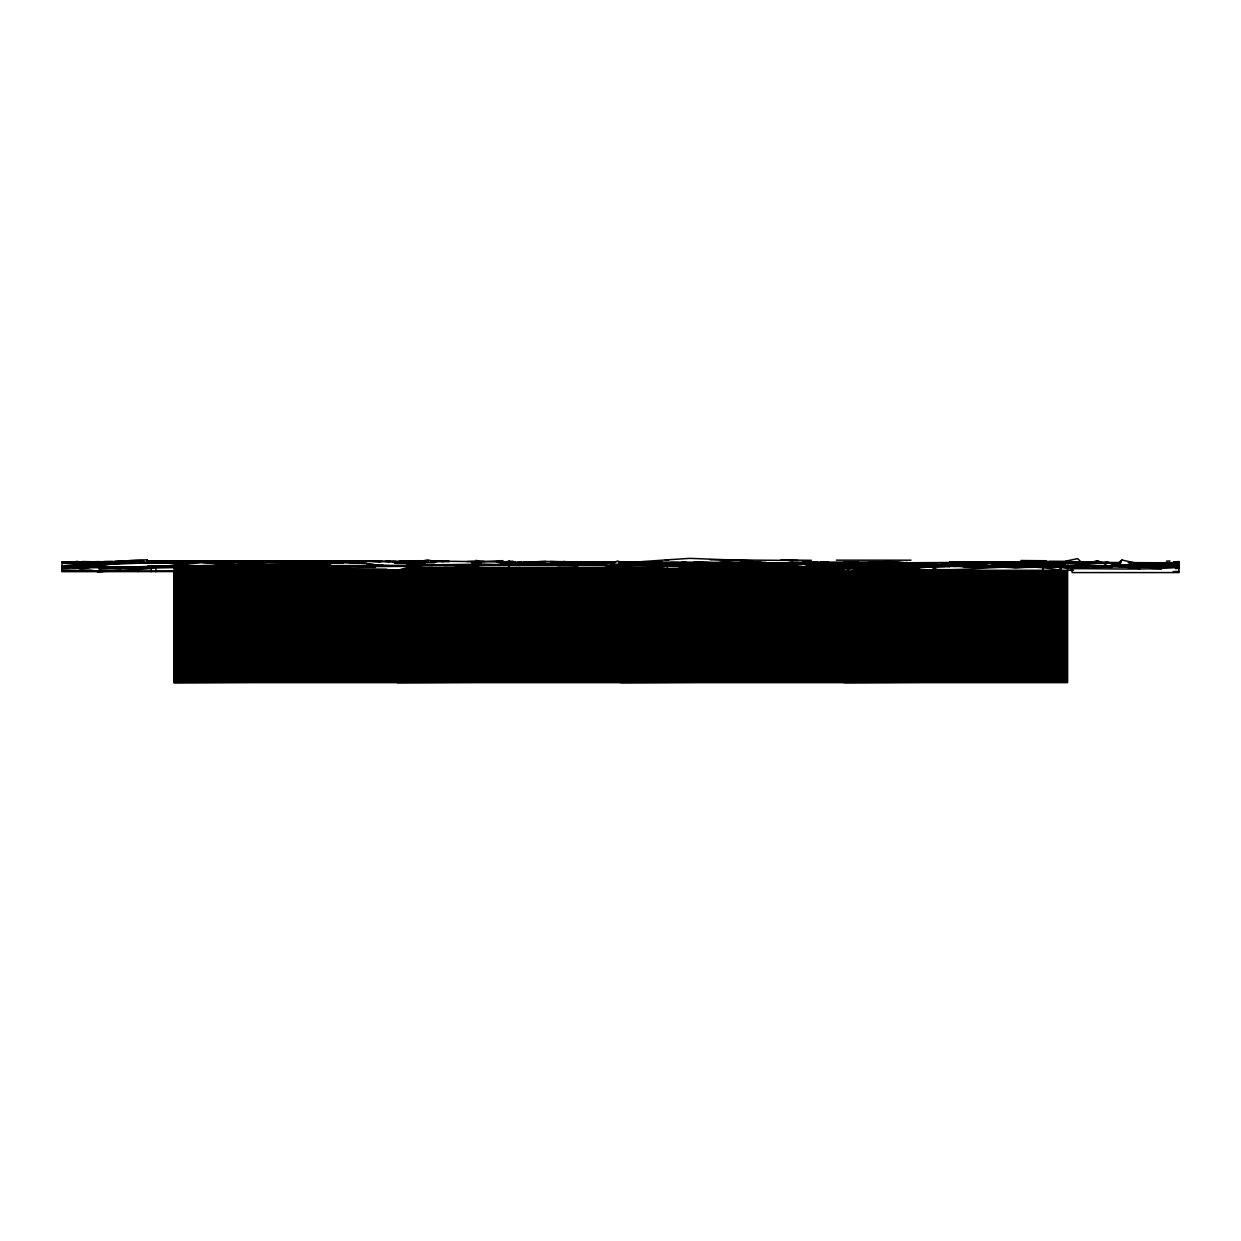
<?xml version="1.0" encoding="UTF-8"?>
<svg xmlns="http://www.w3.org/2000/svg" width="1241" height="1241" viewBox="0 0 1241 1241"><rect width="100%" height="100%" fill="white"/><g stroke="black" fill="none" stroke-linecap="round" stroke-linejoin="round"><path stroke-width="1.5" d="M149.277 561.925L195.085 562.561L161.64 566.516M935.249 570.302L935.792 569.479C977.427 570.922 1019.621 562.251 1060.853 570.302L1060.993 567.153M1014.13 566.299L1014.207 564.857L1029.053 564.5L1067.725 565.291M1042.967 570.302L1042.967 567.246L1051.049 565.772L1065.352 564.81L1064.514 566.02L1061.024 565.803L1081.206 565.415M285.973 561.366L286.485 561.413M1132.94 564.608L1111.502 565.725M139.457 562.514L195.008 562.561L147.617 562.871L147.167 560.001C120.563 558.683 95.805 568.983 69.232 566.672L153.775 567.153M1054.959 565.71L1065.274 565.353M496.09 561.584L499.782 561.382L500.495 562.669L500.775 561.615L503.132 562.018L497.331 562.018M500.495 562.669L500.821 561.615L497.703 561.615M1178.95 561.77L1173.831 561.909L1178.95 561.537L1178.95 572.582L1072.24 572.582L1071.417 568.704L1054.183 566.625L1006.606 566.392M1074.582 566.377L1086.232 566.548M1111.812 565.477L1140.882 565.26M605.763 566.129L617.134 564.205L662.368 565.353A226.762 183.094 -90 0 0 656.923 565.074L635.128 565.105A113.133 91.338 -90 0 0 629.683 565.105L609.812 565.555L609.765 567.509M113.257 562.002L124.891 562.39L95.557 562.126L124.519 561.785L106.214 562.126M899.787 566.485L899.446 565.88C900.78 565.617 912.771 564.934 917.968 566.129M862.914 564.903L865.97 565.167L862.557 565.074L866.59 563.631L865.97 565.167L850.24 565.275M158.01 561.863L149.339 561.754L170.219 561.273M206.844 561.459L202.345 561.444L221.162 561.568M961.046 562.716L1018.799 561.754L1026.167 562.731M1079.298 566.129C1066.764 565.818 1089.21 565.818 1086.046 565.275M955.679 566.501L956.346 565.213L953.321 566.423L970.198 566.299L964.738 566.299M413.967 568.502L415.859 565.446M1066.329 566.439L1069.23 565.462L1066.329 566.439L992.319 566.703L1065.135 565.57M450.467 565.275L460.349 565.307M413.424 568.161L415.533 565.244L469.191 565.058L416.355 565.353M1127.371 566.548L1141.487 564.702L1145.598 565.027L1144.543 564.717L1143.38 566.222L1145.598 565.027L1164.042 565.462L1178.95 564.329M175.198 571.558L62.05 571.667L62.05 561.909L124.814 562.654M209.202 561.832L208.317 561.909M478.421 565.57L439.097 565.322M200.499 566.563L251.97 564.112L312.685 566.501L314.051 564.826L336.916 562.747M1119.599 562.623L1121.988 560.048L1138.354 563.585M415.115 567.292L417.41 564.888M284.267 561.723L292.162 561.568M156.242 561.444L164.65 561.335L156.831 560.839M879.807 568.564L877.061 571.108L871.911 569.03M264.752 561.553L147.57 562.7M187.903 561.723L168.667 561.77L179.604 561.149M916.742 567.602L920.915 566.765L908.769 568.114L877.604 567.773L888.261 566.858M1116.233 564.934L1121.988 560.048M316.393 569.076L399.369 569.774C410.678 566.966 420.358 564.376 432.535 565.539M846.207 571.372L850.38 568.068M950.187 562.126L1014.471 561.925L1021.343 562.778M485.805 564.748L475.536 565.182L550.554 565.275M92.78 566.548L62.05 566.656L88.468 566.842L83.876 567.447M920.419 567.463L916.184 567.649M916.525 567.618L917.332 567.09M147.276 562.111L195.008 562.018M116.902 562.189L124.891 562.157M1133.653 563.181L1173.365 563.026M498.06 562.623L568.549 563.848L535.74 563.43L564.221 565.307M516.442 562.669L518.505 562.468L497.501 562.344M582.122 563.119L585.116 562.126L615.753 562.437M798.956 568.362L793.449 568.269L791.665 569.293L788.035 567.649L783.629 567.664M896.545 568.006L899.585 566.268M712.675 567.851L735.541 567.975L701.475 568.657M174.624 566.656L176.486 565.617L259.245 566.501M1055.176 562.468L1058.201 562.235L1013.819 562.189M617.072 565.927L617.909 566.237L610.588 565.927L617.134 567.509L606.368 566.299M1065.352 564.81L1061.443 565.477M1094.066 566.548L1106.615 565.431L1093.833 566.594M1060.093 562.235L1094.36 562.778A78.167 76.353 -90 0 0 1101.062 562.98L1107.996 562.747L1104.35 562.995M1178.857 562.669L1133.56 562.793M743.809 567.664L692.695 566.858L705.54 568.207L749.486 567.556M415.564 567.726L420.373 565.4M555.022 564.655L560.885 564.236L548.057 565.275M618.313 562.623L709.325 562.468L713.156 564.236L717.701 564.298L724.527 562.313L777.952 564.655L882.878 563.709M723.394 562.313L713.156 564.236M681.557 565.012L691.563 565.322M955.182 562.39L970.958 562.157M784.638 567.137C733.509 567.602 682.302 566.594 631.142 565.539L614.357 565.958M639.751 565.027L634.167 564.345M62.174 562.033L142.653 561.351M1054.4 562.685L1058.387 562.685L725.69 562.918L717.701 564.298M1152.734 562.747L1150.609 562.747L1178.562 563.15M1127.511 565.586L1130.535 565.12L1129.636 565.26M411.376 561.599L420.342 560.653L428.378 561.521L416.914 561.553M900.392 566.485L902.859 565.508M95.945 566.703L101.328 564.593L104.322 565.384L95.945 566.703L109.922 564.298L147.617 562.871M850.861 571.791L861.083 567.835M163.129 561.351L164.65 560.761M478.018 565.679L456.797 566.377L475.877 565.772M1162.352 564.515L1177.29 562.825L1159.606 563.492L1157.9 564.453L1178.95 562.39L1175.568 562.716M124.922 561.925L108.169 562.328L120.393 562.313L110.79 562.84L113.04 562.189M669.132 565.446L665.626 564.702L676.5 565.12M1150.64 564.469L1134.6 564.81L1139.176 564.003L1150.64 564.469L1122.391 565.275L1178.95 564.779L1123.152 565.275M391.225 561.661L396.251 561.475M407.637 562.033L403.387 562.235L419.303 561.553M1018.225 562.421L1019.249 562.033L899.508 562.809M388.914 561.77L390.388 561.242L384.834 561.521M1178.95 565.493L1127.03 565.322L1178.95 565.151M399.649 562.22L409.918 561.351M113.567 562.918L123.898 561.894M995.794 562.22L998.881 562.266M1090.156 562.887L1096.873 560.684L1104.025 563.042M339.041 562.685L364.792 563.43L353.902 561.211A40.689 23.827 -90 0 0 349.822 560.746L340.344 562.638L332.51 562.716L327.298 564.5L319.464 564.469M612.868 562.592L617.661 561.041L626.938 563.895L764.859 565.725M148.02 562.157L188.027 561.832M1108.865 562.375L1097.013 562.731L1118.157 563.135M1046.597 566.501L1178.95 566.408L1133.669 566.796L1139.843 568.719C1111.812 564.593 1082.664 567.913 1054.183 566.625M582.712 562.778L589.894 562.421M1135.236 565.353L1139.859 564.655M638.929 562.871L640.713 562.887M109.286 563.29L62.05 565.787L135.595 562.716M112.481 562.359L62.05 561.909M819.432 566.749L826.537 566.485L822.985 566.346M1009.259 566.439L1031.054 565.679L919.41 565.4L919.41 566.579L917.657 566.703L947.503 565.679M232.641 561.553L176.455 561.366L182.722 561.196M926.003 564.422L934.457 564.981L924.824 564.608M609.083 566.129L611.348 565.508L614.062 566.703M213.25 561.863L223.799 561.568M251.876 561.677L265.047 561.521L261.835 561.553M159.127 567.137L163.75 565.974L167.054 567.215L383.066 565.353L371.447 565.322M707.277 568.518L776.168 567.664M153.729 561.273L154.985 561.397M1047.42 565.632L1059.923 565.586L1007.087 565.974L1055.688 565.508L1043.495 566.175M971.594 562.064L974.154 562.064M410.352 561.77L398.237 561.847M1178.423 567.463L1178.95 567.339C1143.008 570.208 1107.313 568.456 1071.417 568.704M866.032 564.003L866.59 565.462L874.921 563.585L866.032 564.003L866.032 568.936L883.918 570.302L1073.527 570.302M399.354 561.816L417.86 560.699M121.091 562.359L123.216 561.878M326.274 565.57L328.974 565.307L280.187 564.841L312.685 566.501M559.644 563.538L552.664 563.693L590.483 562.576M671.428 564.671L670.993 564.608M1014.471 561.925L1013.199 562.157M1032.031 566.33L1059.209 566.548M62.298 562.778L108.929 562.84L74.057 562.98M991.761 565.508L1039.198 565.989L919.41 565.4M1065.833 561.118L1077.653 558.621L1080.291 561.18M192.82 561.599L226.172 561.444M176.486 565.617L139.147 567.261M185.561 566.548L196.838 566.485M380.987 565.555L458.146 565.229L454.795 565.275M700.529 566.951L697.938 566.997M430.596 561.506L441.331 561.258M961.759 563.197L989.325 562.157L1047.388 562.483M671.365 564.826L679.882 566.656L679.882 565.834L674.871 564.826L667.363 564.624L610.588 565.927M862.557 565.074L864.651 564.671L851.466 565.307M1078.693 566.098L1061.8 566.33M335.117 563.181L337.738 562.825M405.078 561.661L417.348 560.761L405.357 561.677M980.157 562.809L1001.006 561.832L1077.405 562.592M560.792 562.173L564.5 561.506L570.162 562.778M681.557 566.548L709.387 568.564M717.779 568.58L724.077 568.021L713.575 568.331M1154.642 565.213L1156.271 564.919M149.975 561.521L151.852 561.196M208.426 561.553L164.386 561.366M489.823 565.26L493.577 565.012M982.5 562.235L984.423 562.064M413.206 561.258L417.348 560.839L416.511 560.916M967.406 565.12L1002.65 566.005M1024.414 562.421L1023.577 562.514M1106.15 566.005L1109.19 565.912M1134.6 564.81L1139.176 564.003M148.237 562.576L158.926 562.157M459.418 565.834L457.526 566.144L488.799 565.167L485.045 564.857M910.382 568.145L912.957 567.711L908.769 568.114M155.606 561.568L158.119 561.149M1088.729 567.09L1058.216 567.044M863.271 566.78L864.093 566.641L858.881 566.672L860.665 566.548M1161.219 565.663L1164.803 565.12M354.399 562.685L349.109 560.73C304.991 569.417 259.772 562.204 215.282 565.679L213.421 566.501L223.085 566.067L182.287 566.501M608.897 566.098L606.399 566.098M412.586 566.02L303.006 565.384L155.839 567.944C124.658 571.356 93.37 571.372 62.05 569.774M1136.291 564.562L1132.087 565.213L1139.486 564.826M678.827 566.33L683.527 567.711L674.871 564.826M400.874 561.909L410.957 562.018L394.266 562.002M1178.95 566.253L1133.669 566.796L1177.864 566.361L1171.178 567.199M886.586 561.971L792.596 562.235L782.047 563.305M962.613 562.126L958.936 561.754M1002.588 562.266L1017.573 562.39L1009.228 562.266M271.034 561.506L213.7 561.584L220.541 561.444M457.572 565.322L459.294 565.369L458.456 565.322M599.356 565.26L569.914 563.895L615.055 562.669M656.148 565.151L655.232 565.167L666.557 564.671M684.458 562.793L683.807 562.871M848.58 566.532L841.041 566.703L871.709 566.579L842.918 566.703M949.055 566.501L949.97 566.485L945.332 566.33L955.415 566.191L916.882 566.067M1048.769 566.796L1055.502 566.858L1050.382 566.579M359.937 562.98L349.481 562.716M801.577 566.656L788.919 567.059M1048.443 566.299L1057.565 565.865M122.239 568.285L98.784 568.75L149.913 567.897L90.376 567.587L83.256 568.533L62.05 567.509M215.732 561.258L166.294 561.366A112.062 107.548 -90 0 0 159.841 561.242L151.247 561.506M165.487 566.485L202.299 562.592L265.186 562.716M472.526 562.669L481.399 562.669M871.415 564.95L924.359 563.988L959.743 566.237M713.327 565.275L726.466 565.989L717.003 566.005M904.1 565.369L909.048 565.182M312.049 567.726L354.088 566.61L375.077 567.401M1026.974 565.943L1033.706 565.974M320.038 564.515L341.989 561.785M476.885 565.26L484.533 564.608M500.542 562.282C504.048 561.723 528.511 560.948 498.851 561.909M62.05 562.297L64.703 562.22M469.191 565.058L460.628 565.322M986.983 562.22L993.312 562.282L992.071 562.126M418.698 560.854L428.378 561.521L420.87 561.273L427.602 559.924L435.529 561.568M899.927 563.647L933.123 564.298L933.123 570.302M77.19 561.475L64.299 562.98L78.059 561.553L65.106 562.98M285.135 561.615L321.109 561.553M934.132 565.074L988.984 562.235M210.722 561.584L213.576 561.258L211.435 561.397M226.483 561.165L241.53 561.056L237.233 560.994M471.627 562.669L474.962 562.282M1164.43 565.508L1162.662 565.71L1174.948 564.624L1166.168 565.307M221.472 561.615L244.136 561.553M620.097 562.313L699.49 562.592L660.817 562.638M1103.296 562.933L1118.886 562.887M148.765 561.925L147.276 562.421L148.765 562.157L147.167 560.001L147.26 562.53M693.223 565.275L683.62 565.213L684.551 565.213M728.576 568.331L729.786 568.207M890.045 566.392L895.676 566.067C858.152 569.417 813.491 566.439 772.429 567.726L749.657 567.556M97.093 562.421L90.857 562.53L104.88 561.956L97.279 562.095M153.915 566.036L147.152 566.532L159.562 566.454M166.883 561.444L168.76 561.242M212.971 561.568L222.403 561.351L217.035 561.568M1138.214 565.322C1136.523 562.809 1130.225 567.82 1118.358 565.275M338.188 562.747L340.732 562.623L336.42 562.933M521.499 562.018L517.683 562.359L545.993 561.444L613.768 562.359M859.951 565.198L863.705 564.81L854.149 565.26M1106.615 566.842L1092.282 567.028L1111.983 567.339M185.638 560.839L174.888 561.242M245.097 561.878L243.67 561.149L293.109 561.521A223.985 214.972 -90 0 1 297.406 561.553M422.607 561.49L427.307 561.01L363.566 561.553M923.754 566.532L927.492 566.392L843.632 565.26A12.1 12.1 0 0 1 842.67 565.275L804.757 566.548L808.806 566.346L806.991 566.346M859.966 566.811L863.224 566.47M881.529 565.26L882.398 565.167M833.021 567.602L737.247 568.114M1008.173 562.313L1010.639 562.064M1006.978 566.47L1010.608 566.641L1005.163 566.579M375.17 561.521L382.771 561.444M466.368 566.036L463.11 566.346L478.731 565.88M590.359 565.229L596.719 565.167L590.359 565.229L593.12 565.151M874.796 565.229L880.458 564.671L872.904 565.244M1015.929 566.129L1033.893 564.391L1064.576 565.244M786.267 562.84L792.596 562.235M781.954 567.928L799.747 566.858M310.297 561.413L301.718 561.553L360.79 561.599M574.614 565.353L600.675 564.624M857.95 566.02L852.04 566.501M1146.42 565.307L1148.902 565.151M244.384 561.568L249.41 561.459M579.873 562.421L584.108 562.033M477.707 565.167L468.896 565.384L476.156 565.741M801.779 566.811L776.618 567.773M953.445 563.336L966.196 562.235L1026.416 562.375M961.558 566.392L974.278 566.299L970.462 566.454M1175.46 568.595L1178.95 568.347M944.494 564.035L964.8 562.359M1112.463 565.151L1106.119 566.16L1128.379 565.431M355.453 561.211L351.141 561.413L359.176 561.459L350.598 561.537M657.947 562.421L662.306 562.064L649.493 562.421M661.05 565.074L655.636 565.182M735.355 566.485L743.638 565.787L708.72 566.005M749.347 565.834L801.903 566.47M1061.071 565.57L1059.147 565.725L1060.853 570.302M1136.896 564.391L1141.487 564.003M184.987 566.47L194.573 565.617L197.598 566.439M886.601 565.679L892.806 565.182L802.151 566.873L818.052 566.098M114.715 561.444L123.309 561.196M155.358 562.266L156.769 562.157L150.595 562.266L157.498 562.39M481.415 562.22L475.737 562.669L481.291 562.375M976.279 562.638L1001.968 562.266M1111.176 565.477L1112.588 565.369M843.787 565.865L811.676 566.284M972.355 562.84L981.895 562.111M1000.091 566.237L994.398 566.392M1170.449 562.98L1173.071 562.778M399.633 561.646L402.813 561.413M402.813 561.615L398.919 561.909L408.646 561.754L399.726 561.987M461.931 566.129L461.047 566.191L463.855 566.284L453.648 565.291M742.661 562.235L693.719 562.421M901.509 567.959L904.441 567.742M1087.969 562.514L1088.822 562.483M603.173 562.514L607.407 562.328M776.323 568.176L753.783 567.851L780.822 567.789M893.396 565.477L909.762 564.655L912.616 564.903L904.379 565.105L914.943 566.222L913.857 566.222L930.362 565.369M974.821 566.206L995.934 566.377L991.047 565.508L994.739 565.182M1102.861 562.576L1107.872 562.359M1137.811 562.98L1142.092 562.825M168.14 561.304L171.258 561.041M572.07 565.26L575.483 564.919L551.966 564.314M638.665 561.847L669.116 559.691M785.305 567.835L788.035 567.649M90.702 562.421L98.21 561.909L78.09 562.592L83.457 562.778M62.05 568.037L69.636 567.509M572.721 563.259L588.358 562.189L581.998 562.189M611.658 562.359L614.466 562.157M233.479 561.506L235.402 561.553M510.516 561.568L500.061 562.328L515.667 562.157M810.559 567.044L792.347 567.447M1025.795 562.793L1023.329 562.871M1096.997 566.191L1144.512 565.71L1138.152 565.477M79.253 570.224L91.353 570.162L97.977 571.667L120.998 570.177M584.728 562.638L596.533 561.878M665.424 559.955L689.748 558.357L752.558 560.777M1049.622 562.669L1029.565 562.359M983.213 566.454L1002.325 566.082M545.993 561.444L526.944 561.971M503.644 565.291L516.442 565.105M509.058 565.26L518.195 564.965L431.651 565.229L465.235 565.307L467.671 565.431L470.215 567.494L477.056 567.059M594.703 562.282L590.468 562.235M765.123 565.772L782.9 565.71L682.178 565.275M741.87 567.944L749.797 567.556L737.387 568.114M978.404 562.561L982.639 562.282M194.232 561.072L196.388 560.948L181.357 561.072M245.811 561.149L267.311 561.304M246.959 561.553L254.421 561.149M333.953 561.366L338.235 561.242M921.939 565.943L924.809 565.772M919.41 566.579L982.003 566.036M954.282 565.974L932.922 564.298M218.695 561.366L239.637 561.506M341.802 561.553L366.266 561.568M515.465 565.275L519.203 565.353M983.818 566.067L920.202 566.656L945.689 565.524L920.202 566.656L1013.788 565.462L991.156 566.067L992.738 566.082L977.892 564.872L966.553 566.299L992.738 566.082M238.194 562.716L318.751 561.165L255.367 561.692L337.692 562.328M694.277 562.747L697.287 562.39M1016.953 562.002L1020.366 562.282M500.061 562.266L510.516 561.661L507.74 561.63M250.093 561.677L262.828 561.677L223.085 561.708M277.177 561.459L275.13 561.568L284.654 561.32M365.568 561.553L367.181 561.459M419.256 562.002L411.128 561.971L419.21 561.661M575.219 565.26L578.197 565.105L574.459 565.291M606.57 565.943L635.004 565.26M642.822 565.275L643.226 565.26M708.813 562.918L869.352 563.057L719.501 562.53L732.143 562.685M717.872 565.787L726.466 565.989L721.61 565.787M792.549 566.842L787.104 567.09L797.296 566.951L660.864 565.26L660.864 567.509L667.363 568.936L667.363 564.624L717.701 567.54M936.226 564.95L987.945 562.111L1001.782 562.84L933.154 565.058M1100.333 562.592L1076.35 562.468M509.058 564.934L494.182 565.012M645.289 562.514L647.399 562.39M655.419 565.26L672.405 564.36L677.245 565.213M751.084 562.313L740.567 562.39L779.937 563.305M705.291 565.307L727.04 565.912L715.39 565.182L720.742 565.787M879.636 565.818L921.908 564.919M1043.898 562.266L1118.622 562.778M1070.394 565.415L1082.168 564.624L1099.464 565.912M1178.748 563.119L1174.901 562.778M166.03 561.708L239.497 561.553M269.468 561.397L273.749 561.258M303.859 561.475L308.156 561.258M321.047 561.413L312.453 561.397M743.406 567.897L749.797 567.556M920.465 564.764L930.471 565.353M970.384 562.359L948.869 564.267M1042.58 561.925L1034.777 562.437L1044.317 562.359L1029.316 562.157M788.237 567.044L778.154 567.758M893.427 565.57L910.149 564.733L878.845 565.725L889.906 565.415M951.506 563.941L987.945 562.111L949.334 564.066M930.285 564.608L945.906 565.974L964.676 565.167L950.017 565.663C980.297 568.316 1011.477 565.989 1042.099 566.237M1158.598 563.274L1159.497 563.228M1155.96 564.95L1171.535 565.275M177.385 562.064L182.117 561.878L165.968 562.266L198.141 560.885L209.574 561.677L193.425 561.273L248.945 565.322M96.845 567.137L92.315 567.354L154.07 566.997L88.313 566.951M467.066 561.568L474.558 561.196M472.294 562.344L481.167 561.925M455.912 565.275L443.952 565.462M653.635 565.291L672.405 564.36L632.662 565.213M726.14 565.834L720.323 565.772M827.002 566.485L843.942 565.679M857.453 568.3L867.009 567.851L857.686 568.657L867.226 568.719M984.578 562.793L1074.551 562.592M93.494 562.064L72.521 562.793M825.513 565.663L808.201 566.377M827.421 566.501L844.609 565.71M1007.32 562.173L1009.569 562.421L986.626 562.157L994.475 562.189M912.088 567.695L794.131 567.975L809.008 566.827M1162.181 566.842L1142.341 566.734L1145.955 567.246M1023.127 562.592L1025.206 562.514L1017.527 562.173L1044.627 562.421M967.484 565.772L920.202 566.656L927.492 566.392M1106.817 566.191L992.319 566.036M1170.806 563.026L1172.311 562.949L1163.081 563.445M153.884 566.191L115.847 567.695L162.804 566.904M97.977 571.667L138.294 569.96L138.294 571.667M686.459 565.074L686.862 564.95M689.034 565.26L689.98 565.213L684.148 565.26M699.428 565.151L695.208 565.26M893.536 565.446L910.149 564.733L893.582 565.291M1010.143 562.266L1012.253 562.173M1059.923 565.586L1007.382 566.005M1081.687 565.275L1087.163 565.353M1166.447 561.149L1169.984 560.994M1092.98 565.787L1019.218 565.927M1128.891 566.548L1137.857 565.679L1112.541 565.105M208.364 561.909L212.878 561.723L202.779 561.894L213.018 561.878M481.973 561.521L502.977 560.668M995.204 565.632L1014.207 564.857M1030.325 566.392L1047.156 566.703M360.169 561.537L329.997 561.568L342.687 561.553M621.26 564.112L626.938 563.895M887.237 567.494L877.93 567.587M1040.687 566.377L1051.298 565.787L1015.634 567.804L1006.125 566.563M1160.769 563.243L1173.877 562.995L1173.893 561.754M260.579 561.708L261.882 561.754L223.085 562.157M372.517 566.175L378.086 565.958M381.809 565.818L404.737 565.601M614 562.126L600.923 562.623L614.45 562.623M696.728 562.282L721.114 563.15M799.095 566.951L809.954 566.997M978.373 565.772L956.578 565.772M1062.622 562.468L1101.884 562.995M217.873 561.273L224.326 561.056M619.476 565.617L665.905 564.236L670.481 565.648M710.302 567.742L683.869 566.982M801.748 566.982L752.868 567.54M815.616 566.501L844.469 565.493M973.518 562.22L979.925 562.173M961.263 562.235L989.325 562.157M1021.327 562.064L1019.419 562.126L1025.144 562.437L1017.992 561.832M1007.382 565.663L1013.788 565.462L979.196 566.346L1013.788 565.462L991.094 565.462M1141.115 563.042L1145.474 562.887L1133.545 562.995M124.736 562.468L62.05 562.499L125.388 562.39M151.65 561.584L281.304 561.444L277.565 561.537M398.687 561.599L417.24 562.018M695.472 565.275L698.916 565.167M777.952 564.655L805.75 563.724L844.469 564.422L888.882 561.413L922.42 564.112M826.382 568.021L838.125 567.851L777.409 567.09M893.086 567.09L898.872 566.982L887.904 566.501M1023.841 562.84L1025.144 562.793M232.92 561.041L222.186 560.901M329.563 561.521L339.057 561.211L275.921 561.553M320.969 561.537L334.481 561.553M562.933 561.615L577.763 562.375L550.228 561.521M891.457 566.237L885.795 566.423L887.206 566.47M91.927 562.793L70.939 562.638L84.341 562.406M97.822 562.002L105.516 561.77M618.902 562.452L639.72 561.847L647.942 562.793M796.164 566.703L799.762 566.594M859.997 566.687L863.798 566.579M963.373 566.749L970.633 566.532M278.294 561.568L328.849 561.925M433.652 561.475L444.495 561.351L433.652 561.475L436.816 561.553M951.133 565.787L920.202 566.656L963.854 565.927L956.097 565.865M975.364 566.33L945.906 565.974M1041.463 566.237L1042.874 566.268L1036.452 566.284M1058.216 567.416L1086.961 566.997M263.263 561.987L227.382 562.173L262.022 562.204M279.473 561.537L283.072 561.444L273.47 561.568M325.902 561.568L339.057 561.211L306.729 561.553M597.821 563.352L585.318 563.647M757.413 562.08L740.567 562.39L748.975 562.313M877.976 562.157L884.43 561.971M701.01 567.975L708.906 567.711M892.558 567.308L900.113 567.137M1038.748 566.067L1035.382 565.974M1043.79 566.594L1045.465 566.548M1080.57 565.275L1085.503 565.275M117.879 561.537L121.556 561.444L114.591 561.568M149.401 566.532L162.959 566.191M167.473 566.842L157.142 567.106L167.054 567.215M342.857 562.235L170.451 566.33M472.2 562.002L481.632 561.77M616.467 565.555L634.88 565.074M682.007 566.656L685.653 566.579M692.385 566.687L701.429 567.028L673.956 566.113M726.745 566.47L730.375 566.485M723.131 567.463L726.745 567.385M957.912 565.943L933.651 564.546M377.714 561.475L394.359 561.553M399.354 561.925L410.337 562.002M632.957 565.012L660.584 564.702M1092.514 562.421L1074.628 562.328M125.496 562.033L77.407 561.816M148.082 561.537L182.474 561.553M441.486 561.537L449.769 561.521M297.08 565.275L329.92 565.12M531.164 561.909L523.842 562.033M655.264 565.275L672.157 564.919M905.868 565.12L898.887 565.617M1090.979 562.561L1111.983 562.685M173.182 562.018L175.353 561.971L172.468 562.002M197.024 561.444L203.524 561.521M275.673 561.553L281.304 561.444L273.656 561.537M317.2 569.697L399.369 569.774M606.368 567.509L606.368 564.981L598.348 565.151L611.348 565.508M990.83 562.126L998.26 562.189M1013.788 565.462L996.539 565.462M1134.817 564.5L1140.231 564.391M319.697 561.568L339.057 561.211M201.569 566.33L225.831 565.865M609.812 565.555L644.219 564.95M892.481 563.523L911.685 563.15L913.267 564.159M981.46 566.237L1001.72 565.943M1178.112 565.71L1178.95 565.694M64.765 562.483L144.173 561.366M273.827 561.553L281.304 561.444M354.088 561.553L359.176 561.459M357.315 562.685L352.087 562.716M457.867 565.322L452.546 565.353M520.243 565.275L406.303 565.167L483.137 564.143L518.986 565.074L472.899 565.275L476.544 565.555M951.521 562.499L966.32 562.421L958.316 562.235M986.626 562.157L990.535 562.08M1128.596 565.477L1131.296 565.431M1093.631 566.532L1097.308 566.47M236.752 561.506L232.3 561.568L241.204 561.599M475.443 562.669L481.229 562.576M619.461 562.39L653.681 562.359M906.38 564.981L910.894 564.919M1105.126 562.561L1121.026 562.576M858.71 567.261L864.186 567.168M878.799 566.951L888.773 566.811M1067.958 565.88L1047.482 566.191L1073.744 565.943M138.93 561.553L142.653 561.506M146.376 561.459L172.483 561.537M351.653 561.475L356.462 561.413M347.914 561.537L378.071 561.118L333.348 561.475M477.196 565.105L481.151 565.151L475.536 565.182M621.617 565.818L606.678 566.02L622.222 565.865M1028.572 565.974L1048.754 566.625M124.876 562.282L85.04 562.731M419.055 562.545L398.966 561.94L417.922 562.731M403.635 562.421L398.78 562.406M919.953 567.401L912.724 567.385M990.861 566.656L1003.736 566.501M112.559 561.444L103.965 561.568M80.432 562.793L70.939 562.638L124.565 562.095M207.464 561.646L230.066 561.568M195.83 562.064L261.975 561.925M294.753 561.677L304.448 561.568L289.696 561.475M372.409 561.553L380.103 561.475M402.984 561.754L399.152 561.785L404.132 561.878M471.813 562.204L480.95 562.111M811.598 562.189L803.144 562.157L815.802 562.189M606.368 564.981L461.45 565.307M856.507 562.359L843.616 562.483L858.663 562.375M890.883 561.956L926.096 564.05M1056.06 562.716L1060.326 562.793L1036.793 562.22L1043.216 562.592M1074.272 562.669L1078.739 562.623M1147.646 565.71L1157.977 565.586M202.624 561.568L216.105 561.553M197.769 561.553L222.403 561.351M148.749 562.685L167.876 562.53M386.68 561.553L390.45 561.521M225.055 566.377L169.939 566.346L172.08 566.423M412.586 566.299L317.479 567.044L317.479 565.322M1054.524 566.284L1060.078 566.33L1030.232 566.036L1033.086 566.392M147.974 561.335L162.493 561.351M399.54 562.235L410.802 562.157L399.881 561.816L403.496 562.189M418.108 562.483L399.338 562.344M477.289 565.4L381.654 565.741M1056.882 562.483L1088.404 562.638M931.433 565.415L974.914 566.625L1051.623 566.284M1002.759 566.408L981.6 566.47L1003.348 566.548M1054.183 566.982L1089.272 566.734M124.131 562.235L86.746 562.53L124.147 561.832M172.344 562.126L176.191 562.111M172.546 562.142L176.408 562.111M836.325 560.156L911.003 560.187M620.655 562.638L629.947 562.592M552.664 563.693L556.682 563.678M828.569 562.313L820.022 562.359L824.288 562.375M875.712 563.585L885.485 563.538M333.813 567.928L173.988 568.719L331.89 568.719M737.232 566.392L753.38 566.315M320.333 569.107L173.988 569.836L320.333 569.836M784.421 568.719L844.128 568.719L173.988 572.07L1067.508 572.07L173.988 576.538L1067.508 576.538L173.988 581.005L1067.508 581.005L173.988 585.473L1067.508 585.473L173.988 589.94L1067.508 589.94L173.988 594.408L1067.508 594.408L173.988 598.876L1067.508 598.876L173.988 603.343L1067.508 603.343L173.988 607.811L1067.508 607.811L173.988 612.278L1067.508 612.278L173.988 616.746L1067.508 616.746L173.988 621.214L1067.508 621.214L173.988 625.681L1067.508 625.681L173.988 630.149L1067.508 630.149L173.988 634.616L1067.508 634.616L173.988 639.084L1067.508 639.084L173.988 643.552L1067.508 643.552L173.988 648.019L1067.508 648.019L173.988 652.487L1067.508 652.487L173.988 656.954L1067.508 656.954L173.988 661.422L1067.508 661.422L173.988 665.89L1067.508 665.89L173.988 670.357L1067.508 670.357L173.988 674.825L1067.508 674.825L173.988 679.292L1067.508 679.292L397.368 682.643L397.368 569.836L844.128 569.836L173.988 573.187L1067.508 573.187L173.988 577.654L1067.508 577.654L173.988 582.122L1067.508 582.122L173.988 586.59L1067.508 586.59L173.988 591.057L1067.508 591.057L173.988 595.525L1067.508 595.525L173.988 599.992L1067.508 599.992L173.988 604.46L1067.508 604.46L173.988 608.928L1067.508 608.928L173.988 613.395L1067.508 613.395L173.988 617.863L1067.508 617.863L173.988 622.33L1067.508 622.33L173.988 626.798L1067.508 626.798L173.988 631.266L1067.508 631.266L173.988 635.733L1067.508 635.733L173.988 640.201L1067.508 640.201L173.988 644.668L1067.508 644.668L173.988 649.136L1067.508 649.136L173.988 653.604L1067.508 653.604L173.988 658.071L1067.508 658.071L173.988 662.539L1067.508 662.539L173.988 667.006L1067.508 667.006L173.988 671.474L1067.508 671.474L173.988 675.942L1067.508 675.942L173.988 680.409L1067.508 680.409L620.748 682.643L620.748 567.602L403.139 568.688L780.573 568.719M1067.508 568.719L1067.508 682.643L173.988 682.643L173.988 570.953L320.333 570.224M397.368 569.836L780.573 567.928M784.421 567.897L813.32 567.758M211.994 571.356L217.796 571.325M853.746 569.79L884.569 569.635M844.128 570.953L173.988 574.304L1067.508 574.304L173.988 578.771L1067.508 578.771L173.988 583.239L1067.508 583.239L173.988 587.707L1067.508 587.707L173.988 592.174L1067.508 592.174L173.988 596.642L1067.508 596.642L173.988 601.109L1067.508 601.109L173.988 605.577L1067.508 605.577L173.988 610.045L1067.508 610.045L173.988 614.512L1067.508 614.512L173.988 618.98L1067.508 618.98L173.988 623.447L1067.508 623.447L173.988 627.915L1067.508 627.915L173.988 632.383L1067.508 632.383L173.988 636.85L1067.508 636.85L173.988 641.318L1067.508 641.318L173.988 645.785L1067.508 645.785L173.988 650.253L1067.508 650.253L173.988 654.721L1067.508 654.721L173.988 659.188L1067.508 659.188L173.988 663.656L1067.508 663.656L173.988 668.123L1067.508 668.123L173.988 672.591L1067.508 672.591L173.988 677.059L1067.508 677.059L173.988 681.526L1067.508 681.526L844.128 682.643L844.128 567.602M853.746 570.907L888.416 570.736M173.988 682.643L1067.508 678.175L173.988 678.175L1067.508 673.708L173.988 673.708L1067.508 669.24L173.988 669.24L1067.508 664.773L173.988 664.773L1067.508 660.305L173.988 660.305L1067.508 655.837L173.988 655.837L1067.508 651.37L173.988 651.37L1067.508 646.902L173.988 646.902L1067.508 642.435L173.988 642.435L1067.508 637.967L173.988 637.967L1067.508 633.499L173.988 633.499L1067.508 629.032L173.988 629.032L1067.508 624.564L173.988 624.564L1067.508 620.097L173.988 620.097L1067.508 615.629L173.988 615.629L1067.508 611.161L173.988 611.161L1067.508 606.694L173.988 606.694L1067.508 602.226L173.988 602.226L1067.508 597.759L173.988 597.759L1067.508 593.291L173.988 593.291L1067.508 588.823L173.988 588.823L1067.508 584.356L173.988 584.356L1067.508 579.888L173.988 579.888L1067.508 575.421L173.988 575.421L1067.508 570.953L173.988 570.953M157.824 562.669L148.331 562.654L158.072 562.592M170.017 562.406L194.03 562.778M413.269 562.313L418.993 562.282M394.809 562.328L434.924 562.328M557.1 565.493L577.623 565.756M616.42 565.431L670.249 565.307M1106.445 566.02L1109.563 566.005M992.691 566.423L982.22 566.315M295.172 561.584L302.184 561.568M399.711 561.599L409.266 561.568M434.49 562.731L394.374 562.747M471.875 562.654L481.26 562.638M478.111 565.4L478.25 567.509L660.864 567.509M609.036 566.098L612.852 566.098M616.684 566.082L622.408 566.067M441.082 561.18L509.058 562.08M82.464 561.506L93.215 561.77M295.513 561.568L304.448 561.568M439.578 561.397L448.497 561.397M114.886 561.801L123.433 561.832M294.365 562.111L323.063 562.08M95.557 562.126L123.247 562.126M471.44 562.018L480.422 562.018M681.914 562.157L686.257 562.39M64.687 562.282L65.975 562.282M70.939 562.638L125.015 562.592M407.87 562.359L419.691 562.731M472.48 562.328L480.174 562.344M983.756 562.313L987.479 562.313M1014.362 562.173L1010.081 562.173L1017.573 562.39M1071.929 562.235L1077.017 562.235L1073.589 562.157M1095.772 562.669L1080.554 562.592M1129.294 562.576L1172.466 562.871M294.101 562.716L338.452 562.731M1109.485 562.731L1120.623 562.747L1113.549 562.685M1129.62 562.778L1131.513 562.778M1100.658 562.995L1118.079 562.995M1154.316 562.949L1173.505 563.026M550.57 563.43L556.139 563.43M570.798 563.693L608.307 563.693M621.85 563.693L936.148 563.693M909.669 564.655L912.399 564.655M668.883 564.903L674.297 565.26M859.253 564.965L866.451 564.95M941.5 565.834L913.826 564.81L921.939 564.919M493.034 565.213L495.05 565.213M709.883 565.074L710.814 565.074M714.863 565.182L715.793 565.182M1132.304 565.229L1131.482 565.229L1149.631 562.762L1161.84 564.981M884.988 565.353L872.051 565.182M1155.231 565.415L1163.22 564.981L1155.666 565.415M708.332 565.57L725.411 565.57M898.236 565.725L880.986 565.663M945.347 565.539L954.236 565.803M725.737 565.834L726.668 565.834M278.325 566.501L318.146 566.501M325.762 566.501L329.377 566.501M615.846 566.439L623.153 566.439M735.479 566.501L706.889 566.392M830.074 566.439L831.858 566.439M1097.928 566.47L1085.161 566.33M894.404 566.656L900.47 566.842M173.988 567.602L335.737 567.602M408.925 567.602L620.748 567.602M745.919 567.602L809.458 567.602M799.328 568.362L793.092 568.316M884.569 568.719L888.416 568.719M913.454 568.719L917.301 568.719M620.376 566.703L623.789 568.936L767.9 568.936M843.337 568.936L917.409 568.936L932.922 570.302M853.746 569.836L884.569 569.836M230.95 561.32L326.492 561.444M1149.538 563.026L1159.932 563.042M1118.172 562.933L1100.007 562.887M1133.297 562.964L1144.652 562.98M294.738 562.235L323.606 562.266M394.886 562.313L414.044 562.359M148.362 562.654L157.948 562.654M722.246 565.244L743.933 565.291M698.978 565.912L725.938 565.943M752.93 566.656L790.734 566.889M753.334 567.758L757.119 567.773M62.05 567.37L90.376 567.587M62.05 571.263L398.64 570.395M1128.1 562.778L1131.187 562.793M1146.017 562.902L1135.484 562.871L1146.855 562.918M1164.042 562.98L1153.153 562.933M302.478 561.754L298.678 561.754L312.949 561.475L306.217 561.521L309.583 561.553M394.84 562.638L425.213 562.747L394.328 562.561M172.204 562.452L175.881 562.468M1038.097 566.237L1007.087 565.974M410.538 565.617L416.355 565.632M372.036 565.694L377.807 565.725M752.977 567.726L764.425 567.758M1048.971 561.242L1071.138 561.366M1037.197 562.39L1050.739 562.685M1055.796 562.437L1061.148 562.468M1134.522 562.809L1143.535 562.84M1154.657 562.871L1173.893 562.918M393.257 562.266L418.512 562.033M229.988 561.553L172.515 561.072M259.074 561.692L262.952 561.708M402.922 562.173L419.582 562.545M95.371 561.63L99.652 561.661M776.23 566.904L808.868 567.075M752.573 567.773L758.158 567.804M316.346 568.921L386.835 569.278M1088.233 562.638L1098.223 562.685M963.264 562.126L966.46 562.157L964.536 562.126M807.379 562.22L803.144 562.157L817.912 562.266M803.144 562.157L813.708 562.22M335.101 561.506L342.407 561.553M255.367 561.692L342.221 562.235M695.844 565.182L782.9 565.71M717.407 565.632L796.226 566.067L801.252 567.478M160.756 562.157L168.124 562.22M681.883 566.718L687.002 566.749M1141.906 562.995L1176.266 563.135M963.916 562.126L966.46 562.157M886.276 563.538L899.136 563.647M572.985 565.369L578.554 565.4M481.275 565.275L475.722 565.229L478.049 567.866M157.374 566.175L174.128 566.625M1020.909 560.513L1046.737 560.746M1107.763 562.747L1119.429 562.933M670.931 562.576L678.625 562.638M398.221 561.599L409.825 561.723M419.365 562.483L404.504 562.39L415.037 562.825M296.103 561.553L288.455 561.475L292.566 561.553M293.683 561.521L296.521 561.553M209.993 561.553L194.449 561.475L198.901 561.568M259.416 561.754L263.201 561.801M160.182 561.863L166.682 561.925M780.961 559.986L811.366 560.312M701.227 566.734L679.711 566.268L667.363 564.624L706.843 567.028M113.257 562.235L117.104 562.173M1060.466 567.106L1069.308 567.385M985.168 566.687L981.538 566.625M893.83 566.734L898.313 567.261L877.775 566.904M1078.817 562.592L1080.353 562.623M711.248 562.84L697.209 562.623L713.017 562.871M859.486 567.028L864.574 567.106M398.563 562.126L410.073 562.313L400.641 562.173M307.473 561.553L288.222 561.258L291.588 561.506M486.208 564.748L520.367 565.275M214.352 561.863L221.643 562.157M1108.197 565.725L1082.23 565.26M715.886 565.818L726.466 565.989L716.864 565.756M753.659 566.532L756.498 566.703M619.399 566.439L622.098 566.485M259.214 561.816L262.983 561.878M211.591 561.832L212.94 561.863M1074.908 562.576L1076.087 562.592M1137.919 565.291L1134.926 565.229L1141.534 564.81L1124.237 565.275M1136.073 564.981L1138.602 565.027M761.617 562.359L753.209 562.189L765.821 562.421M340.344 562.638L342.95 563.197M310.545 564.965L322.21 565.275M148.563 562.576L157.56 562.731M1116.683 563.135L1110.121 562.871M1053.888 562.623L1055.021 562.638M1053.066 566.299L1024.601 565.943L1041.308 566.299M987.029 566.61L992.319 566.703M896.111 566.485L899.989 566.563M877.775 566.858L887.687 567.09M694.82 568.657L683.093 567.773M245.175 564.329L283.134 565.105M1052.477 562.313L1060.016 562.468L1053.066 562.282M1035.739 562.328L1031.473 562.235L1037.895 562.468M1038.919 562.421L1041.059 562.468M1145.769 565.213L1148.654 565.275M710.162 559.831L797.854 560.451M378.427 561.475L380.553 561.521M348.085 561.304L346.006 561.258L350.133 561.521M369.927 565.136L377.652 565.307M381.514 565.384L389.255 565.539M968.957 562.685L970.741 562.716M981.491 566.082L1033.055 567.292L1011.555 567.618L981.414 566.206L990.644 566.842M485.184 565.074L488.985 565.167M371.586 565.353L377.233 565.477M147.26 561.521L156.49 561.723M1067.57 562.421L1072.038 562.53M1099.293 566.284L1085.161 565.725M1064.002 567.308L1067.524 567.401M500.092 562.437L561.708 565.229M899.508 563.848L903.277 563.957M1006.482 566.113L1012.222 566.253M342.547 561.304L346.844 561.413M226.669 561.459L229.244 561.521M193.968 562.778L196.528 562.84M1080.244 565.307L1075.373 565.431L1079.36 566.02M921.66 565.865L927.477 566.02M941.035 566.408L944.913 566.516M657.792 565.291L645.94 564.298M256.903 561.459L262.378 561.615M968.089 564.826L993.265 565.57M926.934 565.369L936.769 565.818M473.255 566.222L475.024 566.377L475.024 567.556L473.255 567.385L473.255 566.222L474 567.416L468.276 567.37L465.856 564.795M258.516 561.521L255.026 561.103L265.326 561.506M316.098 569.231L346.022 570.115M1019.699 565.539L1023.329 565.663M278.822 561.444L280.9 561.506M1029.332 566.33L1035.273 566.516M877.17 566.718L882.444 566.889M705.059 567.044L710.472 567.215M415.983 562.825L398.283 562.08L409.359 562.716M976.078 562.033L979.289 562.173M1001.673 562.421L991.094 562.266M981.538 566.439L988.813 566.703M883.918 564.795L899.384 565.384M920.651 566.206L928.392 566.516M903.774 567.028L906.101 567.106M584.139 565.275L558.9 564.05M988.581 562.064L992.521 562.22M1066.748 566.175L1068.299 566.237L1068.237 565.136M458.301 565.865L469.75 565.943L455.013 565.244M947.023 565.787L950.653 565.943M624.301 562.359L643.179 562.514M1019.047 561.801L1026.4 562.126M904.006 567.246L905.883 567.339M410.538 562.747L403.573 562.421L405.528 562.685M1119.149 566.78L1124.517 567.044L1120.949 566.78M897.507 566.687L900.95 566.858M793.449 568.269L790.021 568.068M965.529 564.965L974.961 565.462M982.515 565.849L991.931 566.346M200.685 560.994L207.138 561.32M695.999 566.734L701.429 567.028L667.363 564.624L699.629 566.749M349.869 561.568L345.65 561.32M921.629 564.903L910.553 563.864M732.795 568.362L734.61 568.456L733.338 568.099M1070.099 565.57L1079.592 566.129M1040.113 566.237L1044.348 566.485M257.585 561.723L252.838 561.444L256.36 561.723M1150.733 568.394L1161.405 569.03M1104.537 565.679L1107.065 565.834M400.021 562.251L408.878 562.809M473.255 567.385L469.315 565.462M288.812 561.242L293.109 561.521M776.137 567.587L779.984 567.851M470.215 567.494L473.519 567.726M1070.952 565.71L1078.693 566.268M1019.9 562.266L1021.312 562.421M1023.872 565.524L1031.131 566.067M455.773 565.291L469.967 566.33L456.005 565.338M419.753 565.741L421.257 565.865L416.557 565.787M1104.381 565.26L1106.119 565.384M202.686 562.592L235.263 565.213M1112.975 565.539L1117.009 565.88M477.242 565.974L470.773 565.338M432.52 561.118L436.336 561.459M706.951 568.207L705.152 567.975L708.084 568.518M417.178 561.77L419.52 562.002M355.267 561.444L364.792 563.43M205.758 561.878L213.468 562.638M1140.541 566.532L1144.14 566.889M725.504 565.756L732.05 566.439M569.278 565.338L560.017 564.345L560.017 565.71M1165.78 566.78L1169.394 567.261M676.097 565.632L679.711 566.268M639.193 564.857L634.585 564.345L639.379 565.027M1158.179 562.933L1160.583 563.197M1077.56 562.313L1083.362 562.949M475.598 560.436L484.657 561.49M473.628 565.369L477.056 565.787M905.899 562.375L912.352 563.352M469.393 565.384L470.448 565.524M695.503 562.22L697.892 562.53M1166.556 565.26L1162.77 564.95L1163.996 565.26M224.993 561.211L228.22 561.646M256.903 561.258L259.012 561.553M868.7 562.095L874.021 562.825M673.537 564.857L679.882 565.834M261.634 562.033L263.045 562.235L259.865 561.754M1052.011 566.579L1053.625 566.842M1021.777 562.421L1022.693 562.576M940.523 570.302L935.792 569.479L934.504 564.748L934.504 570.302M215.825 561.723L217.206 561.723M512.316 561.971L517.59 562.949M204.982 560.948L207.852 561.475M253.009 562.033L254.017 562.235L249.674 562.033M222.217 561.506L223.333 561.723M949.582 561.909L951.459 562.313M592.438 564.345L596.3 565.229M182.101 561.304L183.978 561.459M1142.123 564.112L1144.543 564.717M349.822 560.746L357.051 562.685M711.14 562.592L716.569 564.159M981.771 562.514L982.934 562.871M457.681 564.903L459.077 565.338M621.989 567.261L626.829 568.936L623.789 566.656L623.789 568.936M785.848 565.974L791.013 568.037M279.877 561.677L279.147 561.366L287.012 561.506M1096.873 560.684L1101.325 563.026M681.138 566.687L679.385 565.679L679.882 566.656M624.456 567.571L626.829 568.936M475.955 565.322L478.188 567.913M917.409 564.391L917.409 568.936M866.59 563.631L866.59 565.462M509.058 560.761L509.058 567.509M474.186 566.33L474.186 567.494M155.839 567.944L155.839 571.667M151.2 567.913L151.2 571.667M110.542 562.421L110.542 563.988M766.209 565.617L762.207 565.772L766.209 565.617M1149.864 564.702L1148.53 565.275L1151.198 564.5L1149.864 564.702M196.714 561.165L195.411 561.351L199.32 561.444L196.714 561.165M1082.804 565.182L1076.505 565.213L1084.867 565.275L1082.804 565.182M788.702 568.3L783.118 569.541L776.214 568.207L788.702 568.3M1159.978 563.941L1155.79 564.748L1161.374 564.671L1159.978 563.941M103.003 564.469L95.666 565.508L105.795 564.345L103.003 564.469M690.167 564.717L688.584 564.919L694.96 565.012L690.167 564.717M379.498 565.322L366.142 563.678L379.498 565.322M1128.1 567.137L1126.316 567.292L1129.899 567.292L1128.1 567.137M763.525 567.028L761.71 567.184L767.155 567.044L763.525 567.028M986.471 565.725L937.451 566.346L986.471 565.725M814.112 566.237L810.559 566.377L817.664 566.532L814.112 566.237M809.721 567.106L805.378 567.106L809.721 567.106M887.951 565.663L880.66 565.632L889.844 565.601L887.951 565.663M119.943 561.816L119.943 561.816M1178.95 571.543L1173.21 571.667L1178.95 571.667M411.19 561.832L407.948 561.878L412.183 562.157L411.19 561.832M279.241 561.459L276.759 561.444L279.241 561.459M113.676 561.723L113.676 561.723M1079.856 565.663L1075.761 565.462L1079.856 565.663M258.531 562.235L254.188 562.064L258.531 562.235M854.506 566.144L852.831 566.098L856.181 566.284L854.506 566.144M1149.864 562.933L1147.661 562.871L1152.036 563.228L1149.864 562.933M288.92 561.444L287.648 561.32L290.192 561.599L288.92 561.444M239.978 565.213L236.519 564.903L240.134 565.307"/></g></svg>
